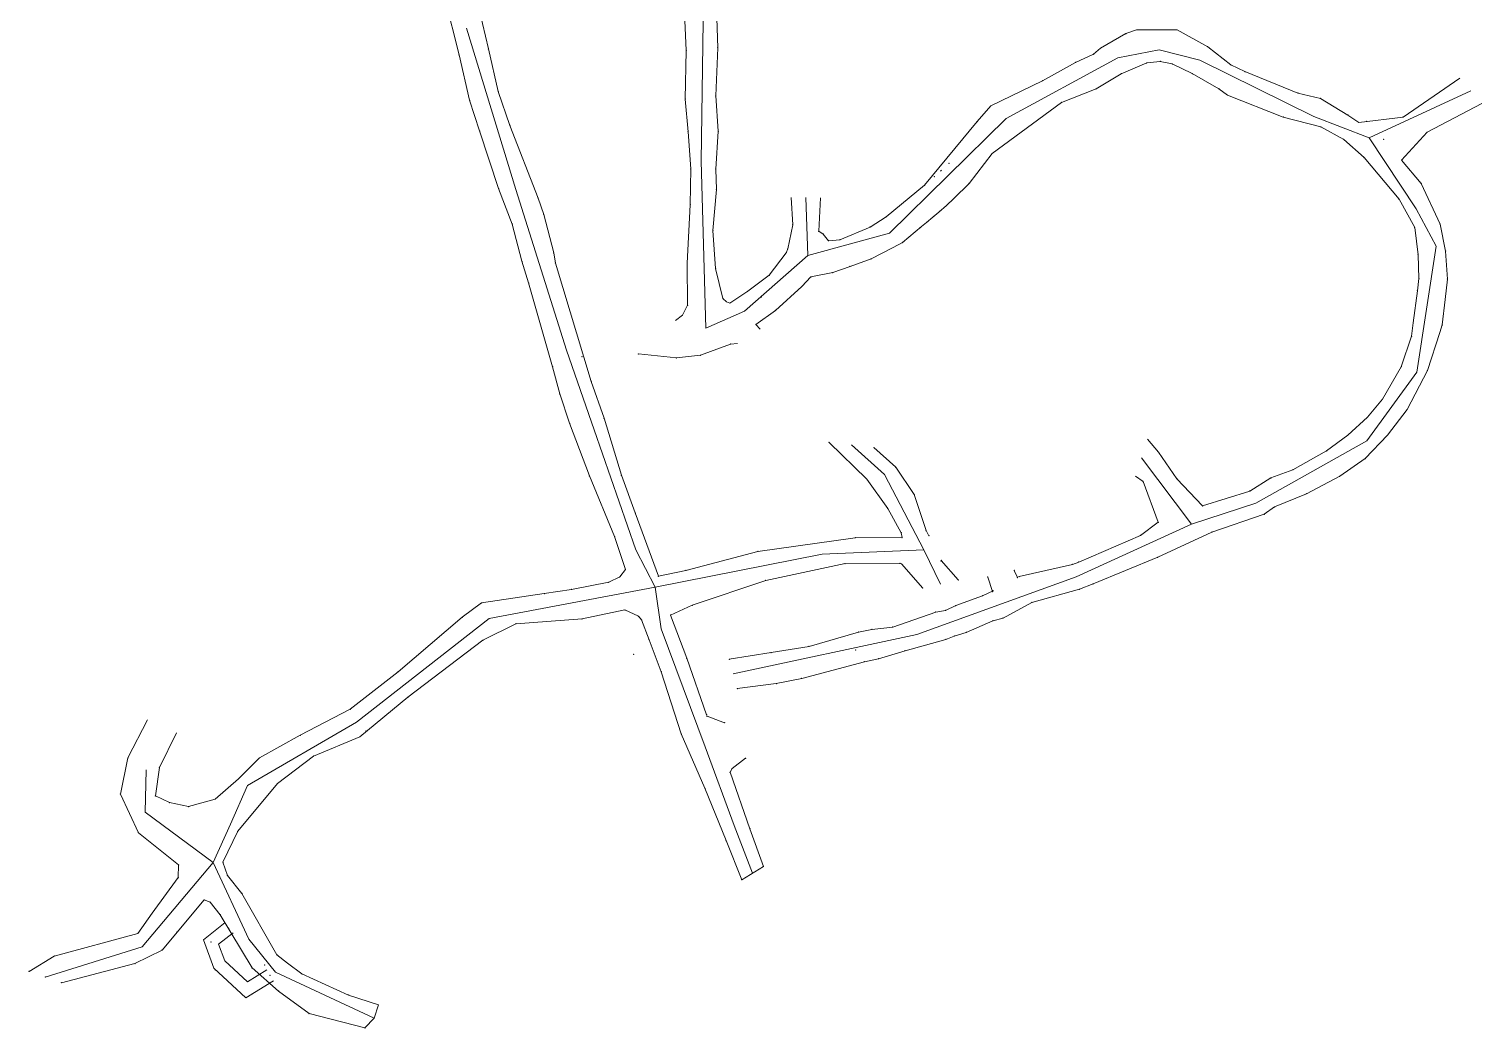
# Model space of a CAD drawing. Header units: millimetres. Extents: x 649692 to 649863, y 4147071 to 4147300.
# Drawn here: x 649692.2 to 649863.1, y 4147071.4 to 4147188.9 of the extents above; entities that cross this region are included whole.
import ezdxf

# ---------------------------------------------------------------- set-up
doc = ezdxf.new("R2010")
doc.units = ezdxf.units.MM
doc.header["$PDSIZE"] = -3
for name, color, linetype, lineweight in [('2614', 6, 'Continuous', 0), ('2630', 5, 'Continuous', 0), ('2635', 3, 'Continuous', 0), ('FERE', 5, 'Continuous', 0), ('GEOFENCE', 3, 'Continuous', 0), ('INIT_COORD', 5, 'Continuous', 0)]:
    doc.layers.add(name, color=color, linetype=linetype, lineweight=lineweight)

msp = doc.modelspace()

# ---------------------------------------------------------------- linework, layer by layer
at = {"layer": '2614'}
for p, q in [((649740.67, 4147194.39, 2624.33), (649742.81, 4147185.88, 2622.79)), ((649742.81, 4147185.88, 2622.79), (649744.03, 4147180.54, 2622.22)), ((649746.26, 4147186.58, 2622.78), (649747.42, 4147181.58, 2622.1)), ((649747.42, 4147181.58, 2622.1), (649748.78, 4147177.58, 2621.49)), ((649748.78, 4147177.58, 2621.49), (649752.09, 4147169.03, 2620.23)), ((649752.09, 4147169.03, 2620.23), (649752.76, 4147167.11, 2619.69)), ((649752.76, 4147167.11, 2619.69), (649753.94, 4147162.59, 2619.04)), ((649753.94, 4147162.59, 2619.04), (649754.14, 4147161.39, 2618.75)), ((649754.14, 4147161.39, 2618.75), (649758.35, 4147147.47, 2617.47)), ((649758.35, 4147147.47, 2617.47), (649759.85, 4147143.14, 2616.57)), ((649759.85, 4147143.14, 2616.57), (649761.89, 4147136.44, 2616.06)), ((649790.77, 4147135.97, 2613.07), (649786.32, 4147140.3, 2612.76)), ((649794.17, 4147137.37, 2613.21), (649791.6, 4147139.69, 2613.07)), ((649758.14, 4147136.36, 2616.21), (649761.1, 4147129.22, 2614.95)), ((649761.89, 4147136.44, 2616.06), (649763.53, 4147132.01, 2615.15)), ((649796.33, 4147134.17, 2613.09), (649794.17, 4147137.37, 2613.21)), ((649793.22, 4147132.52, 2613.21), (649790.77, 4147135.97, 2613.07)), ((649797.73, 4147129.93, 2613.48), (649796.33, 4147134.17, 2613.09)), ((649763.53, 4147132.01, 2615.15), (649766.25, 4147124.56, 2614.13)), ((649794.8, 4147129.68, 2613.39), (649793.22, 4147132.52, 2613.21)), ((649794.9, 4147129.11, 2613.54), (649794.8, 4147129.68, 2613.39)), ((649798.06, 4147129.31, 2613.69), (649797.73, 4147129.93, 2613.48)), ((649761.1, 4147129.22, 2614.95), (649762.36, 4147125.34, 2614.91)), ((649777.96, 4147127.47, 2614.19), (649789.4, 4147129.09, 2613.73)), ((649789.4, 4147129.09, 2613.73), (649794.9, 4147129.11, 2613.54)), ((649769.49, 4147125.24, 2614.19), (649777.96, 4147127.47, 2614.19)), ((649778.87, 4147124.06, 2614.42), (649788.2, 4147126.05, 2613.88)), ((649788.2, 4147126.05, 2613.88), (649794.85, 4147126, 2613.49)), ((649799.52, 4147126.41, 2613.47), (649801.51, 4147124.12, 2613.45)), ((649761.71, 4147124.47, 2614.26), (649760.4, 4147123.85, 2614)), ((649762.36, 4147125.34, 2614.91), (649761.71, 4147124.47, 2614.26)), ((649766.25, 4147124.56, 2614.13), (649769.49, 4147125.24, 2614.19)), ((649794.85, 4147126, 2613.49), (649797.33, 4147123.16, 2613.63)), ((649756.04, 4147123.01, 2613.67), (649752.82, 4147122.51, 2613.36)), ((649760.4, 4147123.85, 2614), (649756.04, 4147123.01, 2613.67)), ((649770.23, 4147121.14, 2613.97), (649778.87, 4147124.06, 2614.42)), ((649745.46, 4147121.41, 2612.83), (649743.17, 4147119.73, 2612)), ((649752.82, 4147122.51, 2613.36), (649745.46, 4147121.41, 2612.83)), ((649767.67, 4147119.99, 2613.23), (649770.23, 4147121.14, 2613.97)), ((649743.17, 4147119.73, 2612), (649735.63, 4147113.33, 2610.46)), ((649757.27, 4147119.53, 2613.74), (649749.49, 4147118.97, 2612.66)), ((649762.3, 4147120.6, 2614.11), (649757.27, 4147119.53, 2613.74)), ((649762.3, 4147120.6, 2614.11), (649763.89, 4147119.85, 2614.17)), ((649763.89, 4147119.85, 2614.17), (649764.27, 4147119.42, 2613.77)), ((649764.27, 4147119.42, 2613.77), (649765.16, 4147117.09, 2613.54)), ((649767.67, 4147119.99, 2613.23), (649769.59, 4147114.9, 2613.07)), ((649745.6, 4147117.03, 2612.09), (649749.49, 4147118.97, 2612.66)), ((649736.79, 4147110.32, 2610.37), (649745.6, 4147117.03, 2612.09)), ((649766.59, 4147113.32, 2613.17), (649765.16, 4147117.09, 2613.54)), ((649769.59, 4147114.9, 2613.07), (649771.92, 4147108.26, 2611.87)), ((649735.63, 4147113.33, 2610.46), (649730.01, 4147108.92, 2609.64)), ((649768.94, 4147106.01, 2611.75), (649766.59, 4147113.32, 2613.17)), ((649736.79, 4147110.32, 2610.37), (649731.15, 4147105.68, 2609.89)), ((649730.01, 4147108.92, 2609.64), (649724.13, 4147105.85, 2609.39)), ((649771.92, 4147108.26, 2611.87), (649771.98, 4147108.08, 2611.64)), ((649771.98, 4147108.08, 2611.64), (649774.04, 4147107.33, 2611.64)), ((649724.13, 4147105.85, 2609.39), (649719.32, 4147103.18, 2607.86)), ((649731.15, 4147105.68, 2609.89), (649725.7, 4147103.41, 2609.05)), ((649768.94, 4147106.01, 2611.75), (649771.72, 4147099.61, 2610.69)), ((649702.97, 4147098.94, 2605.24), (649703.85, 4147103.19, 2604.81)), ((649725.7, 4147103.41, 2609.05), (649721.44, 4147100.17, 2607.84)), ((649716.86, 4147100.71, 2607.37), (649714.13, 4147098.35, 2606.94)), ((649774.92, 4147101.93, 2611.39), (649774.67, 4147101.49, 2610.79)), ((649774.67, 4147101.49, 2610.79), (649777.02, 4147094.86, 2610.1)), ((649705.09, 4147094.38, 2605.58), (649702.97, 4147098.94, 2605.24)), ((649771.72, 4147099.61, 2610.69), (649774.2, 4147093.46, 2610.5)), ((649714.13, 4147098.35, 2606.94), (649710.98, 4147097.46, 2606.18)), ((649709.82, 4147090.59, 2605.92), (649705.09, 4147094.38, 2605.58)), ((649777.02, 4147094.86, 2610.1), (649778.59, 4147090.42, 2610.1)), ((649774.2, 4147093.46, 2610.5), (649776.05, 4147088.86, 2610.5)), ((649709.82, 4147090.59, 2605.92), (649709.77, 4147089.1, 2605.7)), ((649709.82, 4147090.59, 2605.92), (649709.77, 4147089.1, 2605.7)), ((649776.05, 4147088.86, 2610.5), (649778.59, 4147090.42, 2610.1)), ((649717.26, 4147087.25, 2605.62), (649721.37, 4147080.03, 2605.49)), ((649713.52, 4147086.23, 2605.75), (649714.72, 4147084.74, 2605.99)), ((649706.7, 4147084.91, 2605.53), (649705.04, 4147082.54, 2605.53)), ((649714.72, 4147084.74, 2605.99), (649718.46, 4147078.49, 2605.07)), ((649705.04, 4147082.54, 2605.53), (649695.19, 4147079.87, 2604.02)), ((649724.32, 4147077.77, 2603.92), (649729.81, 4147075.29, 2603.87))]:
    msp.add_line(p, q, dxfattribs=at)
at = {"layer": '2614', "lineweight": 0}
for p, q in [((649744.51, 4147193.95, 2624.13), (649746.26, 4147186.58, 2622.78)), ((649744.03, 4147180.54, 2622.22), (649745.22, 4147176.94, 2621.65)), ((649745.22, 4147176.94, 2621.65), (649747.45, 4147170.16, 2620.7)), ((649747.45, 4147170.16, 2620.7), (649749.05, 4147165.97, 2619.57)), ((649749.05, 4147165.97, 2619.57), (649750.19, 4147161.61, 2619.03)), ((649750.19, 4147161.61, 2619.03), (649750.98, 4147159.06, 2618.53)), ((649750.98, 4147159.06, 2618.53), (649753.81, 4147149.19, 2617.5)), ((649753.81, 4147149.19, 2617.5), (649754.65, 4147146.01, 2617.36)), ((649754.65, 4147146.01, 2617.36), (649755.81, 4147142.56, 2617)), ((649755.81, 4147142.56, 2617), (649758.14, 4147136.36, 2616.21)), ((649703.85, 4147103.19, 2604.81), (649706.16, 4147107.68, 2604.5)), ((649709.56, 4147106.12, 2604.57), (649707.56, 4147102.06, 2604.95)), ((649716.86, 4147100.71, 2607.37), (649719.32, 4147103.18, 2607.86)), ((649776.5, 4147103.15, 2611.41), (649774.92, 4147101.93, 2611.39)), ((649707.56, 4147102.06, 2604.95), (649707.08, 4147098.72, 2605.28)), ((649708.75, 4147097.93, 2605.66), (649707.08, 4147098.72, 2605.28)), ((649708.75, 4147097.93, 2605.66), (649707.08, 4147098.72, 2605.28)), ((649721.44, 4147100.17, 2607.84), (649716.78, 4147094.55, 2608.68)), ((649710.98, 4147097.46, 2606.18), (649708.75, 4147097.93, 2605.66)), ((649710.98, 4147097.46, 2606.18), (649708.75, 4147097.93, 2605.66)), ((649716.78, 4147094.55, 2607.06), (649715.03, 4147090.91, 2606.21)), ((649715.03, 4147090.91, 2606.21), (649715.56, 4147089.36, 2606.02)), ((649709.77, 4147089.1, 2605.7), (649706.7, 4147084.91, 2605.53)), ((649715.56, 4147089.36, 2606.02), (649717.26, 4147087.25, 2605.62)), ((649707.88, 4147080.59, 2605.29), (649712.84, 4147086.49, 2606.04)), ((649712.84, 4147086.49, 2606.04), (649713.52, 4147086.23, 2605.75)), ((649707.88, 4147080.59, 2605.29), (649704.68, 4147078.99, 2604.43)), ((649721.37, 4147080.03, 2605.49), (649722.62, 4147079.05, 2604.45)), ((649695.19, 4147079.87, 2604.02), (649692.23, 4147078.08, 2603.9)), ((649704.68, 4147078.99, 2604.43), (649696.04, 4147076.74, 2604.02)), ((649718.46, 4147078.49, 2605.07), (649721.58, 4147075.75, 2604.2)), ((649722.62, 4147079.05, 2604.45), (649724.32, 4147077.77, 2603.92)), ((649721.58, 4147075.75, 2604.2), (649725.17, 4147073.11, 2603.86)), ((649729.81, 4147075.29, 2603.87), (649733.32, 4147074.14, 2603.45)), ((649725.17, 4147073.11, 2603.86), (649731.73, 4147071.42, 2603.86)), ((649732.81, 4147072.56, 2604.67), (649733.32, 4147074.14, 2604.67)), ((649731.73, 4147071.42, 2603.86), (649732.81, 4147072.56, 2604.67))]:
    msp.add_line(p, q, dxfattribs=at)
for p in [(649742.81, 4147185.88, 2622.79), (649742.81, 4147185.88, 2622.79), (649742.81, 4147185.88, 2622.79), (649746.26, 4147186.58, 2622.78), (649746.26, 4147186.58, 2622.78), (649747.42, 4147181.58, 2622.1), (649747.42, 4147181.58, 2622.1), (649747.42, 4147181.58, 2622.1), (649744.03, 4147180.54, 2622.22), (649748.78, 4147177.58, 2621.49), (649748.78, 4147177.58, 2621.49), (649745.22, 4147176.94, 2621.65), (649747.45, 4147170.16, 2620.7), (649752.09, 4147169.03, 2620.23), (649752.09, 4147169.03, 2620.23), (649752.09, 4147169.03, 2620.23), (649752.76, 4147167.11, 2619.69), (649752.76, 4147167.11, 2619.69), (649752.76, 4147167.11, 2619.69), (649749.05, 4147165.97, 2619.57), (649753.94, 4147162.59, 2619.04), (649753.94, 4147162.59, 2619.04), (649753.94, 4147162.59, 2619.04), (649750.19, 4147161.61, 2619.03), (649754.14, 4147161.39, 2618.75), (649754.14, 4147161.39, 2618.75), (649754.14, 4147161.39, 2618.75), (649750.98, 4147159.06, 2618.53), (649757.26, 4147150.39, 2617.61), (649757.26, 4147150.39, 2617.61), (649757.26, 4147150.39, 2617.61), (649753.81, 4147149.19, 2617.5), (649758.35, 4147147.47, 2617.47), (649758.35, 4147147.47, 2617.47), (649758.35, 4147147.47, 2617.47), (649754.65, 4147146.01, 2617.36), (649759.85, 4147143.14, 2616.57), (649759.85, 4147143.14, 2616.57), (649759.85, 4147143.14, 2616.57), (649755.81, 4147142.56, 2617), (649786.32, 4147140.3, 2612.76), (649791.6, 4147139.69, 2613.07), (649791.6, 4147139.69, 2613.07), (649758.14, 4147136.36, 2616.21), (649758.14, 4147136.36, 2616.21), (649761.89, 4147136.44, 2616.06), (649761.89, 4147136.44, 2616.06), (649761.89, 4147136.44, 2616.06), (649794.17, 4147137.37, 2613.21), (649794.17, 4147137.37, 2613.21), (649794.17, 4147137.37, 2613.21), (649790.77, 4147135.97, 2613.07), (649796.33, 4147134.17, 2613.09), (649763.53, 4147132.01, 2615.15), (649763.53, 4147132.01, 2615.15), (649763.53, 4147132.01, 2615.15), (649793.22, 4147132.52, 2613.21), (649793.22, 4147132.52, 2613.21), (649793.22, 4147132.52, 2613.21), (649794.8, 4147129.68, 2613.39), (649797.73, 4147129.93, 2613.48), (649761.1, 4147129.22, 2614.95), (649761.1, 4147129.22, 2614.95), (649761.1, 4147129.22, 2614.95), (649789.4, 4147129.09, 2613.73), (649789.4, 4147129.09, 2613.73), (649794.9, 4147129.11, 2613.54), (649794.9, 4147129.11, 2613.54), (649798.06, 4147129.31, 2613.69), (649777.96, 4147127.47, 2614.19), (649777.96, 4147127.47, 2614.19), (649777.96, 4147127.47, 2614.19), (649788.2, 4147126.05, 2613.88), (649788.2, 4147126.05, 2613.88), (649788.2, 4147126.05, 2613.88), (649794.66, 4147126.06, 2613.66), (649794.66, 4147126.06, 2613.67), (649799.49, 4147126.33, 2613.5), (649799.49, 4147126.33, 2613.5), (649799.52, 4147126.41, 2613.47), (649761.71, 4147124.47, 2614.26), (649761.71, 4147124.47, 2614.26), (649761.71, 4147124.47, 2614.26), (649762.36, 4147125.34, 2614.91), (649762.36, 4147125.32, 2614.91), (649766.25, 4147124.56, 2614.13), (649766.25, 4147124.56, 2614.13), (649766.25, 4147124.56, 2614.75), (649769.49, 4147125.24, 2614.19), (649769.49, 4147125.24, 2614.19), (649769.49, 4147125.24, 2614.19), (649794.85, 4147126, 2613.49), (649794.85, 4147126, 2613.49), (649756.04, 4147123.01, 2613.67), (649756.04, 4147123.01, 2613.67), (649756.04, 4147123.01, 2613.67), (649760.4, 4147123.85, 2614), (649760.4, 4147123.85, 2614), (649760.4, 4147123.85, 2614), (649778.87, 4147124.06, 2614.42), (649797.33, 4147123.16, 2613.63), (649797.33, 4147123.16, 2613.63), (649797.33, 4147123.16, 2613.63), (649801.51, 4147124.12, 2613.45), (649801.51, 4147124.12, 2613.45), (649745.46, 4147121.41, 2612.83), (649745.46, 4147121.41, 2612.83), (649745.46, 4147121.41, 2612.83), (649752.82, 4147122.51, 2613.36), (649752.82, 4147122.51, 2613.36), (649752.82, 4147122.51, 2613.36), (649770.23, 4147121.14, 2613.97), (649770.23, 4147121.14, 2613.97), (649770.23, 4147121.14, 2613.97), (649743.17, 4147119.73, 2612), (649743.17, 4147119.73, 2612), (649743.17, 4147119.73, 2612), (649757.27, 4147119.53, 2613.74), (649757.27, 4147119.53, 2613.74), (649757.27, 4147119.53, 2613.74), (649762.3, 4147120.6, 2614.11), (649762.3, 4147120.6, 2614.11), (649762.3, 4147120.6, 2614.11), (649763.89, 4147119.85, 2614.17), (649763.89, 4147119.85, 2614.17), (649763.89, 4147119.85, 2614.17), (649764.27, 4147119.42, 2613.77), (649764.27, 4147119.42, 2613.77), (649764.27, 4147119.42, 2613.77), (649767.67, 4147119.99, 2613.57), (649767.67, 4147119.99, 2613.57), (649767.67, 4147119.99, 2613.23), (649749.49, 4147118.97, 2612.66), (649749.49, 4147118.97, 2612.66), (649749.49, 4147118.97, 2612.66), (649745.6, 4147117.03, 2612.09), (649745.6, 4147117.03, 2612.09), (649745.6, 4147117.03, 2612.09), (649765.16, 4147117.09, 2613.54), (649765.16, 4147117.09, 2613.54), (649763.35, 4147115.36, 2614.33), (649769.59, 4147114.9, 2613.07), (649769.59, 4147114.9, 2613.07), (649769.59, 4147114.9, 2613.07), (649735.63, 4147113.33, 2610.46), (649735.63, 4147113.33, 2610.46), (649735.63, 4147113.33, 2610.46), (649766.59, 4147113.32, 2613.17), (649736.79, 4147110.32, 2610.37), (649736.79, 4147110.32, 2610.37), (649736.79, 4147110.32, 2610.37), (649730.01, 4147108.92, 2609.68), (649730.01, 4147108.92, 2609.64), (649730.01, 4147108.92, 2609.64), (649771.92, 4147108.26, 2611.87), (649771.92, 4147108.26, 2611.87), (649771.98, 4147108.08, 2611.64), (649771.98, 4147108.08, 2611.64), (649774.04, 4147107.33, 2611.64), (649774.04, 4147107.33, 2611.64), (649724.13, 4147105.85, 2609.39), (649724.13, 4147105.85, 2609.39), (649724.13, 4147105.85, 2609.39), (649731.15, 4147105.68, 2609.89), (649731.84, 4147106.35, 2609.43), (649731.84, 4147106.35, 2609.43), (649768.94, 4147106.01, 2611.75), (649768.94, 4147106.01, 2611.75), (649768.94, 4147106.01, 2611.75), (649703.85, 4147103.19, 2604.81), (649719.32, 4147103.18, 2607.86), (649719.32, 4147103.18, 2607.86), (649725.7, 4147103.41, 2609.05), (649725.7, 4147103.41, 2609.05), (649725.7, 4147103.41, 2609.05), (649776.5, 4147103.15, 2611.41), (649707.56, 4147102.06, 2604.95), (649716.86, 4147100.71, 2607.37), (649774.67, 4147101.49, 2610.79), (649774.67, 4147101.49, 2610.79), (649774.92, 4147101.93, 2611.39), (649702.97, 4147098.94, 2605.24), (649707.08, 4147098.72, 2605.28), (649721.44, 4147100.17, 2607.84), (649721.44, 4147100.17, 2607.84), (649771.72, 4147099.61, 2610.69), (649771.72, 4147099.61, 2610.69), (649771.72, 4147099.61, 2610.69), (649708.75, 4147097.93, 2605.66), (649708.75, 4147097.93, 2605.66), (649710.98, 4147097.46, 2606.18), (649714.13, 4147098.35, 2606.94), (649714.13, 4147098.35, 2606.94), (649714.13, 4147098.35, 2606.94), (649705.09, 4147094.38, 2605.58), (649716.78, 4147094.55, 2607.06), (649777.02, 4147094.86, 2610.1), (649774.2, 4147093.46, 2610.5), (649709.82, 4147090.59, 2605.92), (649709.82, 4147090.59, 2605.92), (649709.82, 4147090.59, 2605.92), (649715.03, 4147090.91, 2606.21), (649778.59, 4147090.42, 2610.1), (649709.77, 4147089.1, 2605.7), (649709.77, 4147089.1, 2605.7), (649709.77, 4147089.1, 2605.7), (649715.56, 4147089.36, 2606.02), (649776.05, 4147088.86, 2610.5), (649777.18, 4147089.54, 2609.22), (649717.26, 4147087.25, 2605.62), (649717.26, 4147087.25, 2605.62), (649712.84, 4147086.49, 2606.04), (649713.52, 4147086.23, 2605.75), (649706.7, 4147084.91, 2605.53), (649714.72, 4147084.74, 2605.99), (649714.72, 4147084.74, 2605.99), (649714.72, 4147084.74, 2605.99), (649705.04, 4147082.54, 2605.53), (649709.63, 4147082.69, 2606.69), (649707.88, 4147080.59, 2605.29), (649721.37, 4147080.03, 2605.49), (649695.19, 4147079.87, 2604.02), (649704.68, 4147078.99, 2604.43), (649718.46, 4147078.49, 2605.07), (649718.46, 4147078.49, 2605.07), (649719.94, 4147078.84, 2605.3), (649719.94, 4147078.84, 2605.3), (649722.62, 4147079.05, 2604.45), (649692.23, 4147078.08, 2603.9), (649696.04, 4147076.74, 2604.02), (649724.32, 4147077.77, 2603.92), (649721.58, 4147075.75, 2604.2), (649729.81, 4147075.29, 2603.87), (649725.17, 4147073.11, 2603.86), (649731.73, 4147071.42, 2603.86), (649732.81, 4147072.56, 2604.67)]:
    msp.add_point(p, dxfattribs=at)
at = {"layer": '2630', "lineweight": 0}
for p, q in [((649818.24, 4147186.67, 2645.1), (649821.23, 4147188.39, 2644.19)), ((649821.23, 4147188.39, 2644.19), (649822.48, 4147188.81, 2644.16)), ((649822.48, 4147188.81, 2644.16), (649827.27, 4147188.83, 2643.64)), ((649827.27, 4147188.83, 2643.64), (649830.86, 4147186.83, 2643.32)), ((649815.32, 4147184.99, 2645.54), (649817.43, 4147185.95, 2645.08)), ((649817.43, 4147185.95, 2645.08), (649818.24, 4147186.67, 2645.1)), ((649830.86, 4147186.83, 2643.32), (649833.59, 4147184.7, 2643)), ((649811.43, 4147182.84, 2646.19), (649815.32, 4147184.99, 2645.54)), ((649823.68, 4147184.94, 2643.99), (649820.69, 4147183.66, 2644.75)), ((649825.27, 4147185.11, 2643.67), (649823.68, 4147184.94, 2643.99)), ((649826.68, 4147184.81, 2643.62), (649825.27, 4147185.11, 2643.67)), ((649826.68, 4147184.81, 2643.62), (649829.03, 4147183.68, 2643.55)), ((649833.59, 4147184.7, 2643), (649835.23, 4147183.91, 2642.02)), ((649829.03, 4147183.68, 2643.55), (649832.18, 4147181.89, 2642.87)), ((649835.23, 4147183.91, 2642.02), (649841.47, 4147181.39, 2642.02)), ((649853.84, 4147178.57, 2642.1), (649860.49, 4147183.14, 2642.36)), ((649832.18, 4147181.89, 2642.87), (649833.18, 4147181.16, 2642.02)), ((649833.18, 4147181.16, 2642.02), (649839.73, 4147178.57, 2642.09)), ((649841.47, 4147181.39, 2642.02), (649844.11, 4147180.77, 2642.05)), ((649844.11, 4147180.77, 2641.73), (649847.35, 4147178.81, 2641.62)), ((649856.66, 4147176.78, 2642.09), (649863.11, 4147180.15, 2641.05)), ((649839.73, 4147178.57, 2642.09), (649844.17, 4147177.4, 2641.97)), ((649844.17, 4147177.4, 2641.97), (649846.85, 4147175.93, 2641.48)), ((649847.35, 4147178.81, 2641.62), (649848.62, 4147177.94, 2641.59)), ((649848.62, 4147177.94, 2641.59), (649853.84, 4147178.57, 2642.1)), ((649849.25, 4147173.81, 2641.42), (649846.85, 4147175.93, 2641.48)), ((649853.65, 4147173.48, 2641.35), (649856.66, 4147176.78, 2642.09)), ((649799.41, 4147172.2, 2649.56), (649799.55, 4147172.33, 2649.5)), ((649853.36, 4147168.9, 2641.12), (649849.25, 4147173.81, 2641.42)), ((649853.65, 4147173.48, 2641.35), (649855.97, 4147170.76, 2641.14)), ((649793.03, 4147166.82, 2651.09), (649797.55, 4147170.55, 2650.64)), ((649855.97, 4147170.76, 2641.14), (649858.19, 4147165.98, 2641.25)), ((649782.05, 4147165.91, 2652.24), (649781.86, 4147169.11, 2651.77)), ((649785.3, 4147169.08, 2651.8), (649785.11, 4147165.14, 2652.44)), ((649855.21, 4147165.56, 2641.23), (649853.36, 4147168.9, 2641.12)), ((649799.24, 4147167.39, 2649.56), (649799.39, 4147167.52, 2649.5)), ((649781.46, 4147163.06, 2652.34), (649782.05, 4147165.91, 2652.24)), ((649787.59, 4147164.14, 2652), (649791.15, 4147165.63, 2651.48)), ((649791.15, 4147165.63, 2651.48), (649793.03, 4147166.82, 2651.09)), ((649797.06, 4147165.56, 2649.56), (649797.21, 4147165.69, 2649.5)), ((649797.78, 4147166.17, 2649.56), (649797.94, 4147166.3, 2649.5)), ((649798.51, 4147166.78, 2649.56), (649798.66, 4147166.91, 2649.5)), ((649855.6, 4147162.38, 2641.06), (649855.21, 4147165.56, 2641.23)), ((649858.19, 4147165.98, 2641.25), (649858.83, 4147162.8, 2641.11)), ((649785.11, 4147165.14, 2652.44), (649785.64, 4147164.81, 2652.46)), ((649785.64, 4147164.81, 2652.46), (649786.26, 4147164.02, 2652.1)), ((649786.26, 4147164.02, 2652.1), (649787.59, 4147164.14, 2652)), ((649779.29, 4147159.97, 2652.87), (649781.29, 4147162.61, 2652.27)), ((649781.29, 4147162.61, 2652.27), (649781.46, 4147163.06, 2652.34)), ((649793.84, 4147163.22, 2651.52), (649791.26, 4147161.89, 2651.76)), ((649855.7, 4147159.57, 2641.16), (649855.6, 4147162.38, 2641.06)), ((649858.83, 4147162.8, 2641.11), (649859.04, 4147159.51, 2641.09)), ((649786.75, 4147160.28, 2652.27), (649784.19, 4147159.76, 2652.42)), ((649788.8, 4147161, 2651.95), (649786.75, 4147160.28, 2652.27)), ((649791.26, 4147161.89, 2651.76), (649788.8, 4147161, 2651.95)), ((649776.75, 4147158.08, 2653.35), (649779.29, 4147159.97, 2652.87)), ((649783.11, 4147158.63, 2653.18), (649780, 4147155.83, 2653.33)), ((649855.7, 4147159.57, 2641.16), (649855.51, 4147158.14, 2641.09)), ((649859.04, 4147159.51, 2641.09), (649858.77, 4147157.09, 2641.07)), ((649774.65, 4147156.68, 2653.31), (649776.75, 4147158.08, 2653.35)), ((649780, 4147155.83, 2653.33), (649777.72, 4147154.16, 2653.37)), ((649778.21, 4147153.6, 2653.43), (649777.72, 4147154.16, 2653.37)), ((649855.03, 4147154.36, 2640.92), (649854.83, 4147152.79, 2640.85)), ((649774.73, 4147151.86, 2653.31), (649771.19, 4147150.55, 2653.37)), ((649774.73, 4147151.86, 2653.31), (649775.56, 4147151.94, 2653.45)), ((649854.83, 4147152.79, 2640.85), (649853.61, 4147149.2, 2640.85)), ((649856.7, 4147148.75, 2640.78), (649858.14, 4147153.21, 2641)), ((649858.14, 4147153.21, 2649.56), (649858.14, 4147153.21, 2649.5)), ((649768.36, 4147150.23, 2653.53), (649763.89, 4147150.7, 2653.53)), ((649771.19, 4147150.55, 2653.37), (649768.36, 4147150.23, 2653.53)), ((649853.61, 4147149.2, 2640.85), (649851.41, 4147145.38, 2640.57)), ((649856.7, 4147148.75, 2640.78), (649854.3, 4147144.15, 2640.59)), ((649849.66, 4147143.28, 2640.38), (649851.41, 4147145.38, 2640.57)), ((649847.34, 4147141.16, 2640.44), (649849.66, 4147143.28, 2640.38)), ((649854.3, 4147144.15, 2640.59), (649852.01, 4147141.15, 2640.64)), ((649825.07, 4147139.14, 2638.97), (649823.76, 4147140.67, 2639.06)), ((649844.83, 4147139.29, 2640.25), (649847.34, 4147141.16, 2640.44)), ((649852.01, 4147141.15, 2640.64), (649849.39, 4147138.39, 2640.67)), ((649827.23, 4147136.03, 2638.81), (649825.07, 4147139.14, 2638.97)), ((649840.88, 4147137.08, 2640.26), (649844.83, 4147139.29, 2640.25)), ((649849.39, 4147138.39, 2640.67), (649846.38, 4147136.32, 2640.34)), ((649823.26, 4147135.69, 2638.71), (649822.38, 4147136.32, 2638.84)), ((649838.29, 4147136.12, 2639.6), (649840.88, 4147137.08, 2640.26)), ((649842.47, 4147134.26, 2640.4), (649846.38, 4147136.32, 2640.34)), ((649825.03, 4147130.91, 2638.42), (649823.26, 4147135.69, 2638.71)), ((649838.71, 4147132.71, 2639.42), (649842.47, 4147134.26, 2640.4)), ((649822.94, 4147129.35, 2637.95), (649825.03, 4147130.91, 2638.42)), ((649831.34, 4147129.75, 2638.82), (649824.98, 4147126.78, 2638.27)), ((649815.69, 4147126.23, 2638.55), (649822.94, 4147129.35, 2637.95)), ((649814.94, 4147125.95, 2637.22), (649815.69, 4147126.23, 2638.55)), ((649824.98, 4147126.78, 2638.27), (649817.38, 4147123.65, 2638.93)), ((649805.55, 4147122.75, 2635.88), (649804.98, 4147124.45, 2636.04)), ((649808.1, 4147125.25, 2636.29), (649808.47, 4147124.39, 2636.18)), ((649808.66, 4147124.51, 2636.27), (649814.94, 4147125.95, 2637.22)), ((649804.37, 4147122.27, 2636.34), (649805.61, 4147122.84, 2636.2)), ((649815.76, 4147123.03, 2637.25), (649810.17, 4147121.48, 2636.43)), ((649815.76, 4147123.03, 2637.25), (649817.38, 4147123.65, 2638.93)), ((649801.22, 4147121.11, 2635.91), (649800.02, 4147120.53, 2636.3)), ((649804.37, 4147122.27, 2636.34), (649801.22, 4147121.11, 2635.91)), ((649798.87, 4147120.33, 2635.58), (649793.8, 4147118.58, 2635.61)), ((649800.02, 4147120.53, 2636.3), (649798.87, 4147120.33, 2635.58)), ((649805.59, 4147119.33, 2636.39), (649802.46, 4147117.94, 2635.94)), ((649789.8, 4147117.98, 2635.06), (649783.96, 4147116.3, 2634.57)), ((649801.04, 4147117.51, 2636.02), (649800.06, 4147117.12, 2635.71)), ((649802.46, 4147117.94, 2635.94), (649801.04, 4147117.51, 2636.02)), ((649783.96, 4147116.3, 2634.57), (649779.5, 4147115.58, 2636.12)), ((649795.26, 4147115.8, 2635.53), (649800.06, 4147117.12, 2635.71)), ((649779.5, 4147115.58, 2636.12), (649774.58, 4147114.79, 2634.05)), ((649790.48, 4147114.5, 2635.02), (649783.11, 4147112.53, 2634.53)), ((649783.11, 4147112.53, 2634.53), (649780.11, 4147111.93, 2634.83)), ((649780.11, 4147111.93, 2634.83), (649775.52, 4147111.34, 2633.26))]:
    msp.add_line(p, q, dxfattribs=at)
at = {"layer": '2630'}
for p, q in [((649805.33, 4147179.88, 2644.08), (649811.43, 4147182.84, 2646.19)), ((649817.72, 4147181.88, 2645.42), (649820.69, 4147183.66, 2644.75)), ((649813.66, 4147180.3, 2645.99), (649817.72, 4147181.88, 2645.42)), ((649803.74, 4147178.04, 2648.42), (649805.33, 4147179.88, 2644.08)), ((649805.49, 4147174.27, 2648.44), (649813.66, 4147180.3, 2645.99)), ((649797.55, 4147170.55, 2650.33), (649803.74, 4147178.04, 2648.42)), ((649802.78, 4147170.77, 2649.9), (649805.49, 4147174.27, 2648.44)), ((649800.99, 4147168.97, 2650.32), (649802.78, 4147170.77, 2649.9)), ((649800.13, 4147168.15, 2650.54), (649800.99, 4147168.97, 2650.32)), ((649798.51, 4147166.78, 2649.56), (649799.24, 4147167.39, 2649.56)), ((649799.24, 4147167.39, 2649.56), (649800.13, 4147168.15, 2650.54)), ((649794.97, 4147163.8, 2650.96), (649797.21, 4147165.69, 2649.5)), ((649797.21, 4147165.69, 2649.5), (649797.78, 4147166.17, 2649.56)), ((649797.78, 4147166.17, 2649.56), (649798.51, 4147166.78, 2649.56)), ((649793.84, 4147163.22, 2651.52), (649794.97, 4147163.8, 2650.96)), ((649784.19, 4147159.76, 2652.42), (649783.11, 4147158.63, 2653.18)), ((649855.51, 4147158.14, 2641.09), (649855.03, 4147154.36, 2640.92)), ((649858.77, 4147157.09, 2641.07), (649858.43, 4147154.12, 2641.04)), ((649858.43, 4147154.12, 2641.04), (649858.14, 4147153.21, 2649.5)), ((649830.26, 4147132.83, 2638.93), (649827.23, 4147136.03, 2638.81)), ((649835.79, 4147134.58, 2639.28), (649830.26, 4147132.83, 2638.93)), ((649838.29, 4147136.12, 2639.6), (649835.79, 4147134.58, 2639.28)), ((649837.5, 4147131.85, 2639.39), (649831.34, 4147129.75, 2638.82)), ((649838.71, 4147132.71, 2639.42), (649837.5, 4147131.85, 2639.39)), ((649810.17, 4147121.48, 2636.43), (649806.78, 4147119.64, 2636.21)), ((649806.78, 4147119.64, 2636.21), (649805.59, 4147119.33, 2636.39)), ((649791.35, 4147118.31, 2635), (649789.8, 4147117.98, 2635.06)), ((649793.8, 4147118.58, 2635.61), (649791.35, 4147118.31, 2635)), ((649795.26, 4147115.8, 2635.53), (649792.15, 4147114.86, 2635.28)), ((649792.15, 4147114.86, 2635.28), (649790.48, 4147114.5, 2635.02))]:
    msp.add_line(p, q, dxfattribs=at)
at = {"layer": '2630', "lineweight": 0}
for p in [(649821.23, 4147188.39, 2644.19), (649817.43, 4147185.95, 2645.08), (649818.24, 4147186.67, 2645.1), (649830.86, 4147186.83, 2643.32), (649815.32, 4147184.99, 2645.54), (649823.68, 4147184.94, 2643.99), (649825.27, 4147185.11, 2643.67), (649826.68, 4147184.81, 2643.62), (649833.59, 4147184.7, 2643), (649811.43, 4147182.84, 2646.19), (649811.43, 4147182.84, 2646.19), (649820.69, 4147183.66, 2644.75), (649820.69, 4147183.66, 2644.75), (649829.03, 4147183.68, 2643.55), (649835.23, 4147183.91, 2642.02), (649817.72, 4147181.88, 2645.42), (649817.72, 4147181.88, 2645.42), (649817.72, 4147181.88, 2645.42), (649832.18, 4147181.89, 2642.87), (649833.18, 4147181.16, 2642.02), (649841.47, 4147181.39, 2641.73), (649844.11, 4147180.77, 2641.73), (649805.33, 4147179.88, 2644.08), (649813.66, 4147180.3, 2645.99), (649813.66, 4147180.3, 2645.99), (649813.66, 4147180.3, 2645.99), (649803.74, 4147178.04, 2648.42), (649803.74, 4147178.04, 2648.42), (649803.74, 4147178.04, 2648.42), (649839.73, 4147178.57, 2642.09), (649844.17, 4147177.4, 2641.97), (649847.35, 4147178.81, 2641.62), (649849.53, 4147178.05, 2641.68), (649853.84, 4147178.57, 2642.1), (649846.85, 4147175.93, 2641.48), (649851.55, 4147175.93, 2641.54), (649856.66, 4147176.78, 2642.09), (649805.49, 4147174.27, 2648.44), (649805.49, 4147174.27, 2648.44), (649805.49, 4147174.27, 2648.44), (649854.09, 4147173.97, 2642.18), (649800.42, 4147173.13, 2649.83), (649800.42, 4147173.13, 2649.83), (649800.42, 4147173.13, 2649.83), (649849.25, 4147173.81, 2641.42), (649797.55, 4147170.55, 2650.64), (649797.55, 4147170.55, 2650.33), (649798.71, 4147171.55, 2650.14), (649798.71, 4147171.55, 2650.14), (649798.71, 4147171.55, 2650.14), (649802.78, 4147170.77, 2649.9), (649802.78, 4147170.77, 2649.9), (649802.78, 4147170.77, 2649.9), (649855.97, 4147170.76, 2641.14), (649800.99, 4147168.97, 2650.32), (649800.99, 4147168.97, 2650.32), (649800.99, 4147168.97, 2650.32), (649853.36, 4147168.9, 2641.12), (649800.13, 4147168.15, 2650.54), (649800.13, 4147168.15, 2650.54), (649800.13, 4147168.15, 2650.54), (649782.05, 4147165.91, 2652.24), (649791.15, 4147165.63, 2651.48), (649793.03, 4147166.82, 2651.09), (649797.06, 4147165.56, 2650.71), (649855.21, 4147165.56, 2641.23), (649858.19, 4147165.98, 2641.25), (649785.11, 4147165.14, 2652.44), (649785.64, 4147164.81, 2652.46), (649786.26, 4147164.02, 2652.1), (649787.59, 4147164.14, 2652), (649794.97, 4147163.8, 2650.96), (649781.29, 4147162.61, 2652.27), (649781.46, 4147163.06, 2652.34), (649855.6, 4147162.38, 2641.06), (649858.83, 4147162.8, 2641.11), (649786.75, 4147160.28, 2652.27), (649788.8, 4147161, 2651.95), (649791.26, 4147161.89, 2651.76), (649779.29, 4147159.97, 2652.87), (649783.11, 4147158.63, 2653.18), (649784.19, 4147159.76, 2652.42), (649855.7, 4147159.57, 2641.16), (649859.04, 4147159.51, 2641.09), (649774.24, 4147156.85, 2653.31), (649776.75, 4147158.08, 2653.35), (649778.37, 4147157.4, 2652.95), (649855.51, 4147158.14, 2641.09), (649774.65, 4147156.68, 2653.31), (649780, 4147155.83, 2653.33), (649777.72, 4147154.16, 2653.37), (649858.43, 4147154.12, 2641.04), (649858.43, 4147154.12, 2641.04), (649858.43, 4147154.12, 2641.04), (649774.73, 4147151.86, 2653.31), (649854.83, 4147152.79, 2640.85), (649763.89, 4147150.7, 2653.53), (649768.36, 4147150.23, 2653.53), (649771.19, 4147150.55, 2653.37), (649853.61, 4147149.2, 2640.85), (649856.7, 4147148.75, 2640.78), (649851.41, 4147145.38, 2640.57), (649849.66, 4147143.28, 2640.38), (649854.3, 4147144.15, 2640.59), (649847.34, 4147141.16, 2640.44), (649852.01, 4147141.15, 2640.64), (649825.07, 4147139.14, 2638.97), (649844.83, 4147139.29, 2640.25), (649849.39, 4147138.39, 2640.67), (649840.88, 4147137.08, 2640.26), (649846.38, 4147136.32, 2640.34), (649823.26, 4147135.69, 2638.71), (649827.23, 4147136.03, 2638.81), (649827.23, 4147136.03, 2638.81), (649835.79, 4147134.58, 2639.28), (649835.79, 4147134.58, 2639.28), (649835.79, 4147134.58, 2639.28), (649838.29, 4147136.12, 2639.6), (649838.29, 4147136.12, 2639.6), (649842.47, 4147134.26, 2640.4), (649830.26, 4147132.83, 2638.93), (649830.26, 4147132.83, 2638.93), (649830.26, 4147132.83, 2638.93), (649837.5, 4147131.85, 2639.39), (649837.5, 4147131.85, 2639.39), (649837.5, 4147131.85, 2639.39), (649838.71, 4147132.71, 2639.42), (649838.71, 4147132.71, 2639.42), (649825.03, 4147130.91, 2638.42), (649831.34, 4147129.75, 2638.82), (649831.34, 4147129.75, 2638.82), (649822.94, 4147129.35, 2637.95), (649815.69, 4147126.23, 2638.55), (649824.98, 4147126.78, 2638.27), (649804.98, 4147124.45, 2636.04), (649808.1, 4147125.25, 2636.29), (649808.47, 4147124.39, 2636.18), (649808.66, 4147124.51, 2636.27), (649814.94, 4147125.95, 2637.22), (649805.55, 4147122.75, 2635.88), (649805.61, 4147122.84, 2636.2), (649815.76, 4147123.03, 2637.25), (649817.38, 4147123.65, 2638.93), (649801.22, 4147121.11, 2635.91), (649804.37, 4147122.27, 2636.34), (649810.17, 4147121.48, 2636.43), (649810.17, 4147121.48, 2636.43), (649798.87, 4147120.33, 2635.58), (649800.02, 4147120.53, 2636.3), (649805.59, 4147119.33, 2636.39), (649805.59, 4147119.33, 2636.39), (649806.78, 4147119.64, 2636.21), (649806.78, 4147119.64, 2636.21), (649806.78, 4147119.64, 2636.21), (649789.8, 4147117.98, 2635.06), (649789.8, 4147117.98, 2635.06), (649791.35, 4147118.31, 2635), (649791.35, 4147118.31, 2635), (649791.35, 4147118.31, 2635), (649793.8, 4147118.58, 2635.61), (649793.8, 4147118.58, 2635.61), (649801.04, 4147117.51, 2636.02), (649802.46, 4147117.94, 2635.94), (649783.96, 4147116.3, 2634.57), (649789.44, 4147115.89, 2635.15), (649795.26, 4147115.8, 2635.53), (649795.26, 4147115.8, 2635.53), (649800.06, 4147117.12, 2635.71), (649774.58, 4147114.79, 2634.05), (649779.5, 4147115.58, 2634.1), (649790.48, 4147114.5, 2635.02), (649790.48, 4147114.5, 2635.02), (649792.15, 4147114.86, 2635.28), (649792.15, 4147114.86, 2635.28), (649792.15, 4147114.86, 2635.28), (649783.11, 4147112.53, 2634.53), (649775.52, 4147111.34, 2633.26), (649775.52, 4147111.34, 2633.26), (649780.11, 4147111.93, 2634.83)]:
    msp.add_point(p, dxfattribs=at)
at = {"layer": '2635', "lineweight": 0}
for p, q in [((649769.53, 4147186.41, 2648.76), (649769.19, 4147193.61, 2647.65)), ((649773, 4147194.02, 2647.84), (649773.22, 4147186.72, 2648.81)), ((649769.53, 4147186.41, 2648.76), (649769.4, 4147180.69, 2649.24)), ((649773.22, 4147186.72, 2648.81), (649773, 4147181.05, 2649.34)), ((649773, 4147181.05, 2649.34), (649773.29, 4147176.89, 2649.72)), ((649769.4, 4147180.69, 2649.24), (649769.73, 4147176.84, 2649.8)), ((649770.06, 4147172.47, 2650.61), (649769.73, 4147176.84, 2649.8)), ((649772.99, 4147172.45, 2650.49), (649773.29, 4147176.89, 2649.72)), ((649770, 4147168.26, 2651.08), (649770.06, 4147172.47, 2650.61)), ((649772.99, 4147172.45, 2650.49), (649773.08, 4147170.06, 2650.84)), ((649773.08, 4147170.06, 2650.84), (649772.66, 4147165.21, 2651.54)), ((649769.63, 4147161.4, 2652.29), (649770, 4147168.26, 2651.08)), ((649772.66, 4147165.21, 2651.54), (649772.97, 4147160.75, 2652.54)), ((649769.67, 4147156.43, 2653.32), (649769.63, 4147161.4, 2652.29)), ((649772.97, 4147160.75, 2652.54), (649773.83, 4147157.24, 2653.41)), ((649773.83, 4147157.24, 2653.41), (649774.24, 4147156.85, 2653.31)), ((649774.24, 4147156.85, 2653.31), (649774.65, 4147156.68, 2653.31)), ((649768.27, 4147154.65, 2653.42), (649769.08, 4147155.25, 2653.36)), ((649769.08, 4147155.25, 2653.36), (649769.67, 4147156.43, 2653.32))]:
    msp.add_line(p, q, dxfattribs=at)
for p in [(649769.53, 4147186.41, 2648.76), (649773.22, 4147186.72, 2648.81), (649773, 4147181.05, 2649.34), (649769.4, 4147180.69, 2649.24), (649769.73, 4147176.84, 2649.8), (649773.29, 4147176.89, 2649.72), (649770.06, 4147172.47, 2650.61), (649772.99, 4147172.45, 2650.49), (649773.08, 4147170.06, 2650.84), (649770, 4147168.26, 2651.08), (649772.66, 4147165.21, 2651.54), (649772.97, 4147160.75, 2652.54), (649773.83, 4147157.24, 2653.41), (649769.67, 4147156.43, 2653.25)]:
    msp.add_point(p, dxfattribs=at)
at = {"layer": 'FERE', "lineweight": 0}
for p, q in [((649712.74, 4147081.78, 2604.22), (649715.3, 4147083.81, 2605.18)), ((649713.96, 4147078.46, 2601.65), (649712.74, 4147081.78, 2604.22)), ((649714.52, 4147081.28, 2604.22), (649716.23, 4147082.63, 2605.18)), ((649715.25, 4147079.31, 2601.65), (649714.52, 4147081.28, 2604.22)), ((649717.74, 4147074.95, 2597.3), (649713.96, 4147078.46, 2601.65)), ((649717.92, 4147076.83, 2597.3), (649715.25, 4147079.31, 2601.65)), ((649720.18, 4147078.25, 2594.71), (649717.92, 4147076.83, 2597.3)), ((649720.98, 4147076.98, 2594.71), (649717.74, 4147074.95, 2597.3))]:
    msp.add_line(p, q, dxfattribs=at)
for p in [(649715.72, 4147083.14, 2605.18), (649713.63, 4147081.53, 2604.22), (649714.15, 4147078.25, 2601.65), (649720.58, 4147077.61, 2594.71), (649718.36, 4147075.39, 2597.3)]:
    msp.add_point(p, dxfattribs=at)
at = {"layer": 'GEOFENCE'}
for p, q in [((649771.55, 4147193.21, 2647.67), (649771.28, 4147173.38, 2650.24)), ((649749.46, 4147170.05, 2620.52), (649743.69, 4147189.01, 2623.18)), ((649820.29, 4147185.55, 2644.57), (649825.15, 4147186.47, 2643.89)), ((649825.15, 4147186.47, 2643.89), (649829.92, 4147185.26, 2643)), ((649807.16, 4147178.39, 2645.73), (649820.29, 4147185.55, 2644.57)), ((649829.92, 4147185.26, 2643), (649843.33, 4147178.63, 2641.82)), ((649849.85, 4147176.13, 2641.4), (649861.8, 4147181.65, 2641.71)), ((649793.44, 4147164.92, 2651.24), (649807.16, 4147178.39, 2645.73)), ((649843.33, 4147178.63, 2641.82), (649849.85, 4147176.13, 2641.4)), ((649849.85, 4147176.13, 2641.4), (649855.36, 4147167.79, 2641.28)), ((649771.28, 4147173.38, 2650.24), (649771.84, 4147153.74, 2653.95)), ((649755.42, 4147151.16, 2617.71), (649749.46, 4147170.05, 2620.52)), ((649783.84, 4147162.3, 2652.22), (649783.58, 4147169.1, 2651.79)), ((649855.36, 4147167.79, 2641.28), (649857.74, 4147163.39, 2641.16)), ((649783.84, 4147162.3, 2652.22), (649793.44, 4147164.92, 2651.24)), ((649776.39, 4147155.75, 2653.45), (649783.84, 4147162.3, 2652.22)), ((649857.74, 4147163.39, 2641.16), (649855.44, 4147148.57, 2640.81)), ((649771.84, 4147153.74, 2653.95), (649776.39, 4147155.75, 2653.45)), ((649758.68, 4147141.77, 2616.68), (649755.42, 4147151.16, 2617.71)), ((649855.44, 4147148.57, 2640.81), (649849.58, 4147140.48, 2640.43)), ((649763.58, 4147127.67, 2615.14), (649758.68, 4147141.77, 2616.68)), ((649792.83, 4147136.52, 2613.1), (649788.96, 4147140, 2612.92)), ((649849.58, 4147140.48, 2640.43), (649836.53, 4147133.16, 2639.32)), ((649828.94, 4147130.69, 2638.73), (649823.07, 4147138.5, 2638.95)), ((649797.45, 4147127.66, 2613.34), (649792.83, 4147136.52, 2613.1)), ((649836.53, 4147133.16, 2639.32), (649828.94, 4147130.69, 2638.73)), ((649828.94, 4147130.69, 2638.73), (649815.37, 4147124.49, 2637.24)), ((649765.88, 4147123.27, 2614.59), (649763.58, 4147127.67, 2615.14)), ((649765.88, 4147123.27, 2614.59), (649785.49, 4147127.17, 2614.15)), ((649785.49, 4147127.17, 2614.15), (649797.45, 4147127.66, 2613.34)), ((649797.45, 4147127.66, 2613.34), (649799.42, 4147123.64, 2613.54)), ((649815.37, 4147124.49, 2637.24), (649796.64, 4147117.71, 2635.37)), ((649746.33, 4147119.57, 2612.57), (649765.88, 4147123.27, 2614.59)), ((649765.88, 4147123.27, 2614.59), (649766.56, 4147118.37, 2613.82)), ((649730.72, 4147107.38, 2609.79), (649746.33, 4147119.57, 2612.57)), ((649766.56, 4147118.37, 2613.82), (649771.73, 4147104.5, 2611.42)), ((649796.64, 4147117.71, 2635.37), (649775.05, 4147113.07, 2633.66)), ((649717.9, 4147099.95, 2607.43), (649730.72, 4147107.38, 2609.79)), ((649771.73, 4147104.5, 2611.42), (649775.17, 4147095.24, 2609.83)), ((649705.88, 4147096.79, 2605.51), (649706.01, 4147101.77, 2605.05)), ((649715.9, 4147095.41, 2606.84), (649717.9, 4147099.95, 2607.43)), ((649713.9, 4147090.87, 2606.24), (649705.88, 4147096.79, 2605.51)), ((649713.9, 4147090.87, 2606.24), (649715.9, 4147095.41, 2606.84)), ((649775.17, 4147095.24, 2609.83), (649777.32, 4147089.64, 2610.3)), ((649705.54, 4147080.98, 2605.04), (649713.9, 4147090.87, 2606.24)), ((649713.9, 4147090.87, 2606.24), (649718.07, 4147081.87, 2605)), ((649718.07, 4147081.87, 2605), (649721.21, 4147078, 2604.5)), ((649694.14, 4147077.41, 2603.96), (649705.54, 4147080.98, 2605.04)), ((649721.21, 4147078, 2604.5), (649732.81, 4147072.56, 2604.67))]:
    msp.add_line(p, q, dxfattribs=at)
at = {"layer": 'INIT_COORD'}
msp.add_point((649694.14, 4147077.41, 2603.96), dxfattribs=at)

doc.saveas('drawing.dxf')
